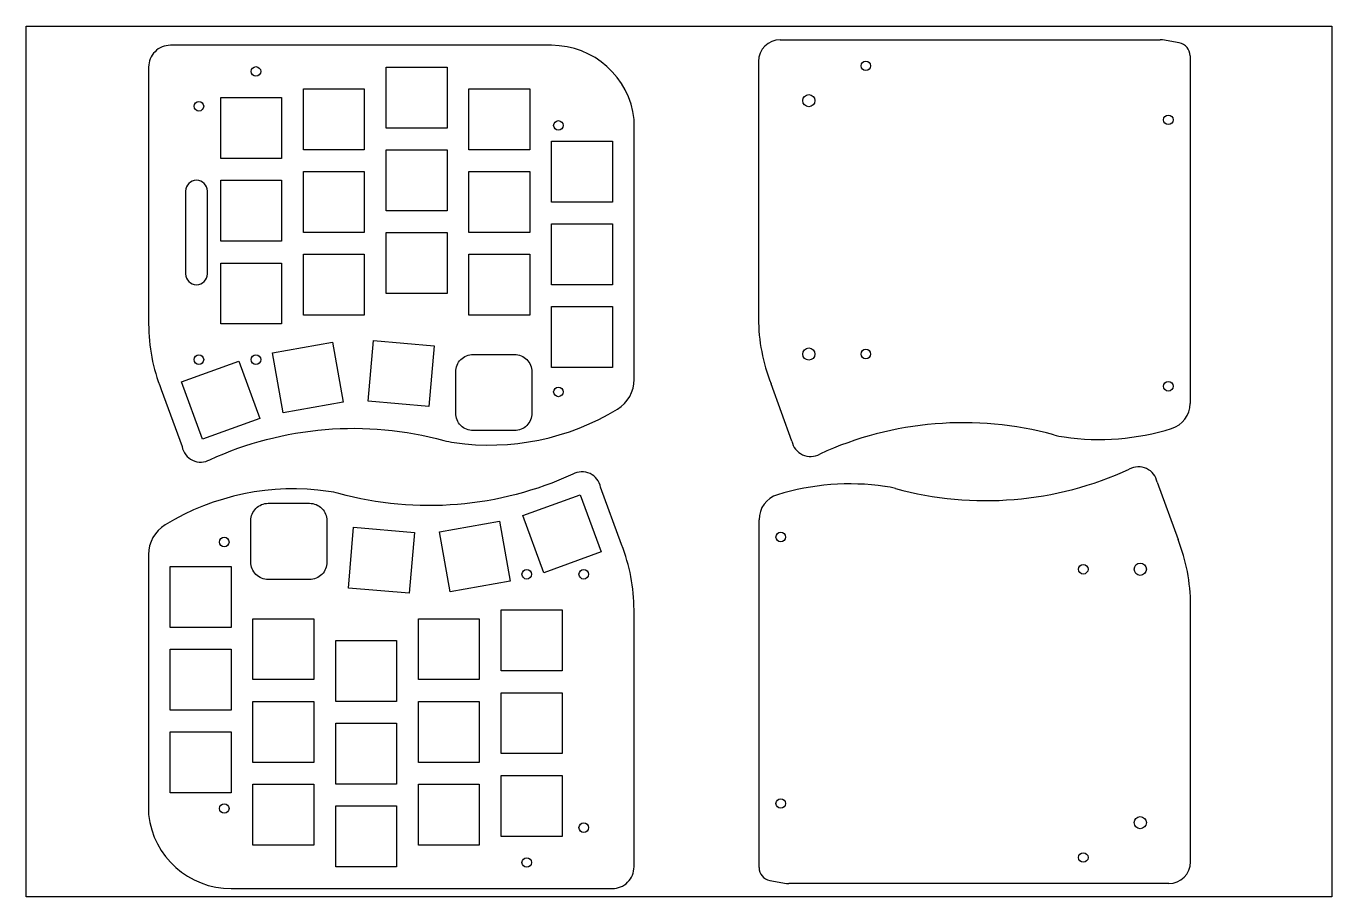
# Model space of a CAD drawing. Header units: millimetres. Extents: x 0 to 300, y -200 to 0.
import ezdxf

# ---------------------------------------------------------------- set-up
doc = ezdxf.new("R2010")
doc.units = ezdxf.units.MM
doc.layers.get('0').update_dxf_attribs({"linetype": 'CONTINUOUS'})

msp = doc.modelspace()

# ---------------------------------------------------------------- linework, layer by layer
for p, q in [((173.27, -3.12), (260.56, -3.12)), ((264.95, -3.86), (261.08, -3.17)), ((168.27, -8.12), (168.27, -67.12)), ((267.42, -6.81), (267.42, -86.7)), ((175.94, -95.31), (171.15, -82.15)), ((259.86, -104.77), (264.65, -117.92)), ((168.38, -193.26), (168.38, -113.37)), ((267.53, -191.95), (267.53, -132.95)), ((170.86, -196.21), (174.72, -196.9)), ((262.53, -196.95), (175.25, -196.95))]:
    msp.add_line(p, q)
for points in [[(0, 0), (300, 0), (300, -200), (0, -200)], [(82.7, -9.41), (96.7, -9.41), (96.7, -23.41), (82.7, -23.41)], [(77.7, -28.41), (63.7, -28.41), (63.7, -14.41), (77.7, -14.41)], [(115.7, -14.41), (115.7, -28.41), (101.7, -28.41), (101.7, -14.41)], [(58.7, -16.41), (58.7, -30.41), (44.7, -30.41), (44.7, -16.41)], [(134.7, -40.41), (120.7, -40.41), (120.7, -26.41), (134.7, -26.41)], [(82.7, -28.41), (96.7, -28.41), (96.7, -42.41), (82.7, -42.41)], [(44.7, -35.41), (58.7, -35.41), (58.7, -49.41), (44.7, -49.41)], [(77.7, -47.41), (63.7, -47.41), (63.7, -33.41), (77.7, -33.41)], [(115.7, -47.41), (101.7, -47.41), (101.7, -33.41), (115.7, -33.41)], [(82.7, -47.41), (96.7, -47.41), (96.7, -61.41), (82.7, -61.41)], [(134.7, -45.41), (134.7, -59.41), (120.7, -59.41), (120.7, -45.41)], [(77.7, -52.41), (77.7, -66.41), (63.7, -66.41), (63.7, -52.41)], [(115.7, -66.41), (101.7, -66.41), (101.7, -52.41), (115.7, -52.41)], [(58.7, -54.41), (58.7, -68.41), (44.7, -68.41), (44.7, -54.41)], [(120.7, -64.41), (134.7, -64.41), (134.7, -78.41), (120.7, -78.41)], [(59.02, -88.82), (56.59, -75.03), (70.38, -72.6), (72.81, -86.39)], [(93.78, -73.45), (92.56, -87.39), (78.62, -86.17), (79.84, -72.23)], [(48.88, -76.94), (53.67, -90.1), (40.52, -94.88), (35.73, -81.73)], [(114.14, -112.41), (127.3, -107.63), (132.09, -120.78), (118.93, -125.57)], [(108.79, -113.69), (111.22, -127.48), (97.44, -129.91), (95.01, -116.12)], [(87.98, -130.28), (74.03, -129.06), (75.25, -115.11), (89.2, -116.33)], [(33.12, -138.1), (33.12, -124.1), (47.12, -124.1), (47.12, -138.1)], [(109.12, -148.1), (109.12, -134.1), (123.12, -134.1), (123.12, -148.1)], [(52.12, -150.1), (52.12, -136.1), (66.12, -136.1), (66.12, -150.1)], [(104.12, -136.1), (104.12, -150.1), (90.12, -150.1), (90.12, -136.1)], [(33.12, -157.1), (33.12, -143.1), (47.12, -143.1), (47.12, -157.1)], [(71.12, -155.1), (71.12, -141.1), (85.12, -141.1), (85.12, -155.1)], [(66.12, -155.1), (66.12, -169.1), (52.12, -169.1), (52.12, -155.1)], [(104.12, -169.1), (90.12, -169.1), (90.12, -155.1), (104.12, -155.1)], [(123.12, -153.1), (123.12, -167.1), (109.12, -167.1), (109.12, -153.1)], [(71.12, -160.1), (85.12, -160.1), (85.12, -174.1), (71.12, -174.1)], [(47.12, -162.1), (47.12, -176.1), (33.12, -176.1), (33.12, -162.1)], [(123.12, -186.1), (109.12, -186.1), (109.12, -172.1), (123.12, -172.1)], [(52.12, -174.1), (66.12, -174.1), (66.12, -188.1), (52.12, -188.1)], [(90.12, -174.1), (104.12, -174.1), (104.12, -188.1), (90.12, -188.1)], [(85.12, -193.1), (71.12, -193.1), (71.12, -179.1), (85.12, -179.1)]]:
    msp.add_lwpolyline(points, close=True)
for points in [[(98.36, -95.65, 0.174344), (135.86, -87.96, 0.261581), (139.7, -81.13), (139.7, -21.41, 0.382065), (120.7, -4.41), (33.15, -4.41, 0.414214), (28.15, -9.41), (28.15, -68.41, 0.094953), (31.03, -83.44), (35.82, -96.59, 0.512995), (42.23, -99.58, -0.175579), (95.96, -95.15, 0.030586)], [(41.65, -56.91), (41.65, -37.91, 1), (36.65, -37.91), (36.65, -56.91, 1)], [(116.2, -79.41), (116.2, -88.91, -0.414214), (112.2, -92.91), (102.7, -92.91, -0.414214), (98.7, -88.91), (98.7, -79.41, -0.414214), (102.7, -75.41), (112.2, -75.41, -0.414214)], [(31.95, -114.55, 0.261581), (28.12, -121.38), (28.12, -181.1, 0.382065), (47.12, -198.1), (134.67, -198.1, 0.414214), (139.67, -193.1), (139.67, -134.1, 0.094953), (136.79, -119.07), (132, -105.92, 0.512995), (125.59, -102.93, -0.175579), (71.85, -107.36, 0.030586), (69.46, -106.86, 0.174344)], [(69.12, -113.6), (69.12, -123.1, -0.414214), (65.12, -127.1), (55.62, -127.1, -0.414214), (51.62, -123.1), (51.62, -113.6, -0.414214), (55.62, -109.6), (65.12, -109.6, -0.414214)]]:
    msp.add_lwpolyline(points, format="xyb", close=True)
for centre, radius in [((192.92, -9.12), 1.1), ((52.8, -10.41), 1.1), ((39.7, -18.41), 1.1), ((179.82, -17.12), 1.4), ((262.42, -21.52), 1.1), ((122.3, -22.81), 1.1), ((179.82, -75.32), 1.4), ((192.92, -75.32), 1.1), ((39.7, -76.61), 1.1), ((52.8, -76.61), 1.1), ((122.3, -84.01), 1.1), ((262.42, -82.72), 1.1), ((173.38, -117.35), 1.1), ((45.52, -118.5), 1.1), ((115.02, -125.9), 1.1), ((128.12, -125.9), 1.1), ((242.88, -124.75), 1.1), ((255.98, -124.75), 1.4), ((45.52, -179.7), 1.1), ((173.38, -178.55), 1.1), ((128.12, -184.1), 1.1), ((255.98, -182.95), 1.4), ((115.02, -192.1), 1.1), ((242.88, -190.95), 1.1)]:
    msp.add_circle(centre, radius)
for centre, radius, start, end in [((173.27, -8.12), 5, 90, 180), ((260.56, -6.12), 3, 79.9021, 90), ((264.42, -6.81), 3, 0, 79.9021), ((208.91, -67.12), 40.64, 180, 201.6967), ((261.42, -86.7), 6, -72.888, 0), ((215.33, -170.23), 79.14, 74.7972, 114.6309), ((246.54, -38.37), 56.57, 261.8048, 287.112), ((180.22, -94.5), 4.35, 190.6841, 299.3145), ((241.33, -74.56), 20, 254.7972, 261.8048), ((220.47, -29.84), 79.14, 254.7972, 294.6309), ((255.59, -105.57), 4.35, 10.6841, 119.3145), ((174.38, -113.37), 6, 107.112, 180), ((189.26, -161.71), 56.57, 81.8048, 107.112), ((194.48, -125.51), 20, 74.7972, 81.8048), ((226.89, -132.95), 40.64, 0, 21.6967), ((262.53, -191.95), 5, -90, 0), ((171.38, -193.26), 3, 180, 259.9021), ((175.25, -193.95), 3, 259.9021, 270)]:
    msp.add_arc(centre, radius, start, end)

doc.saveas('drawing.dxf')
